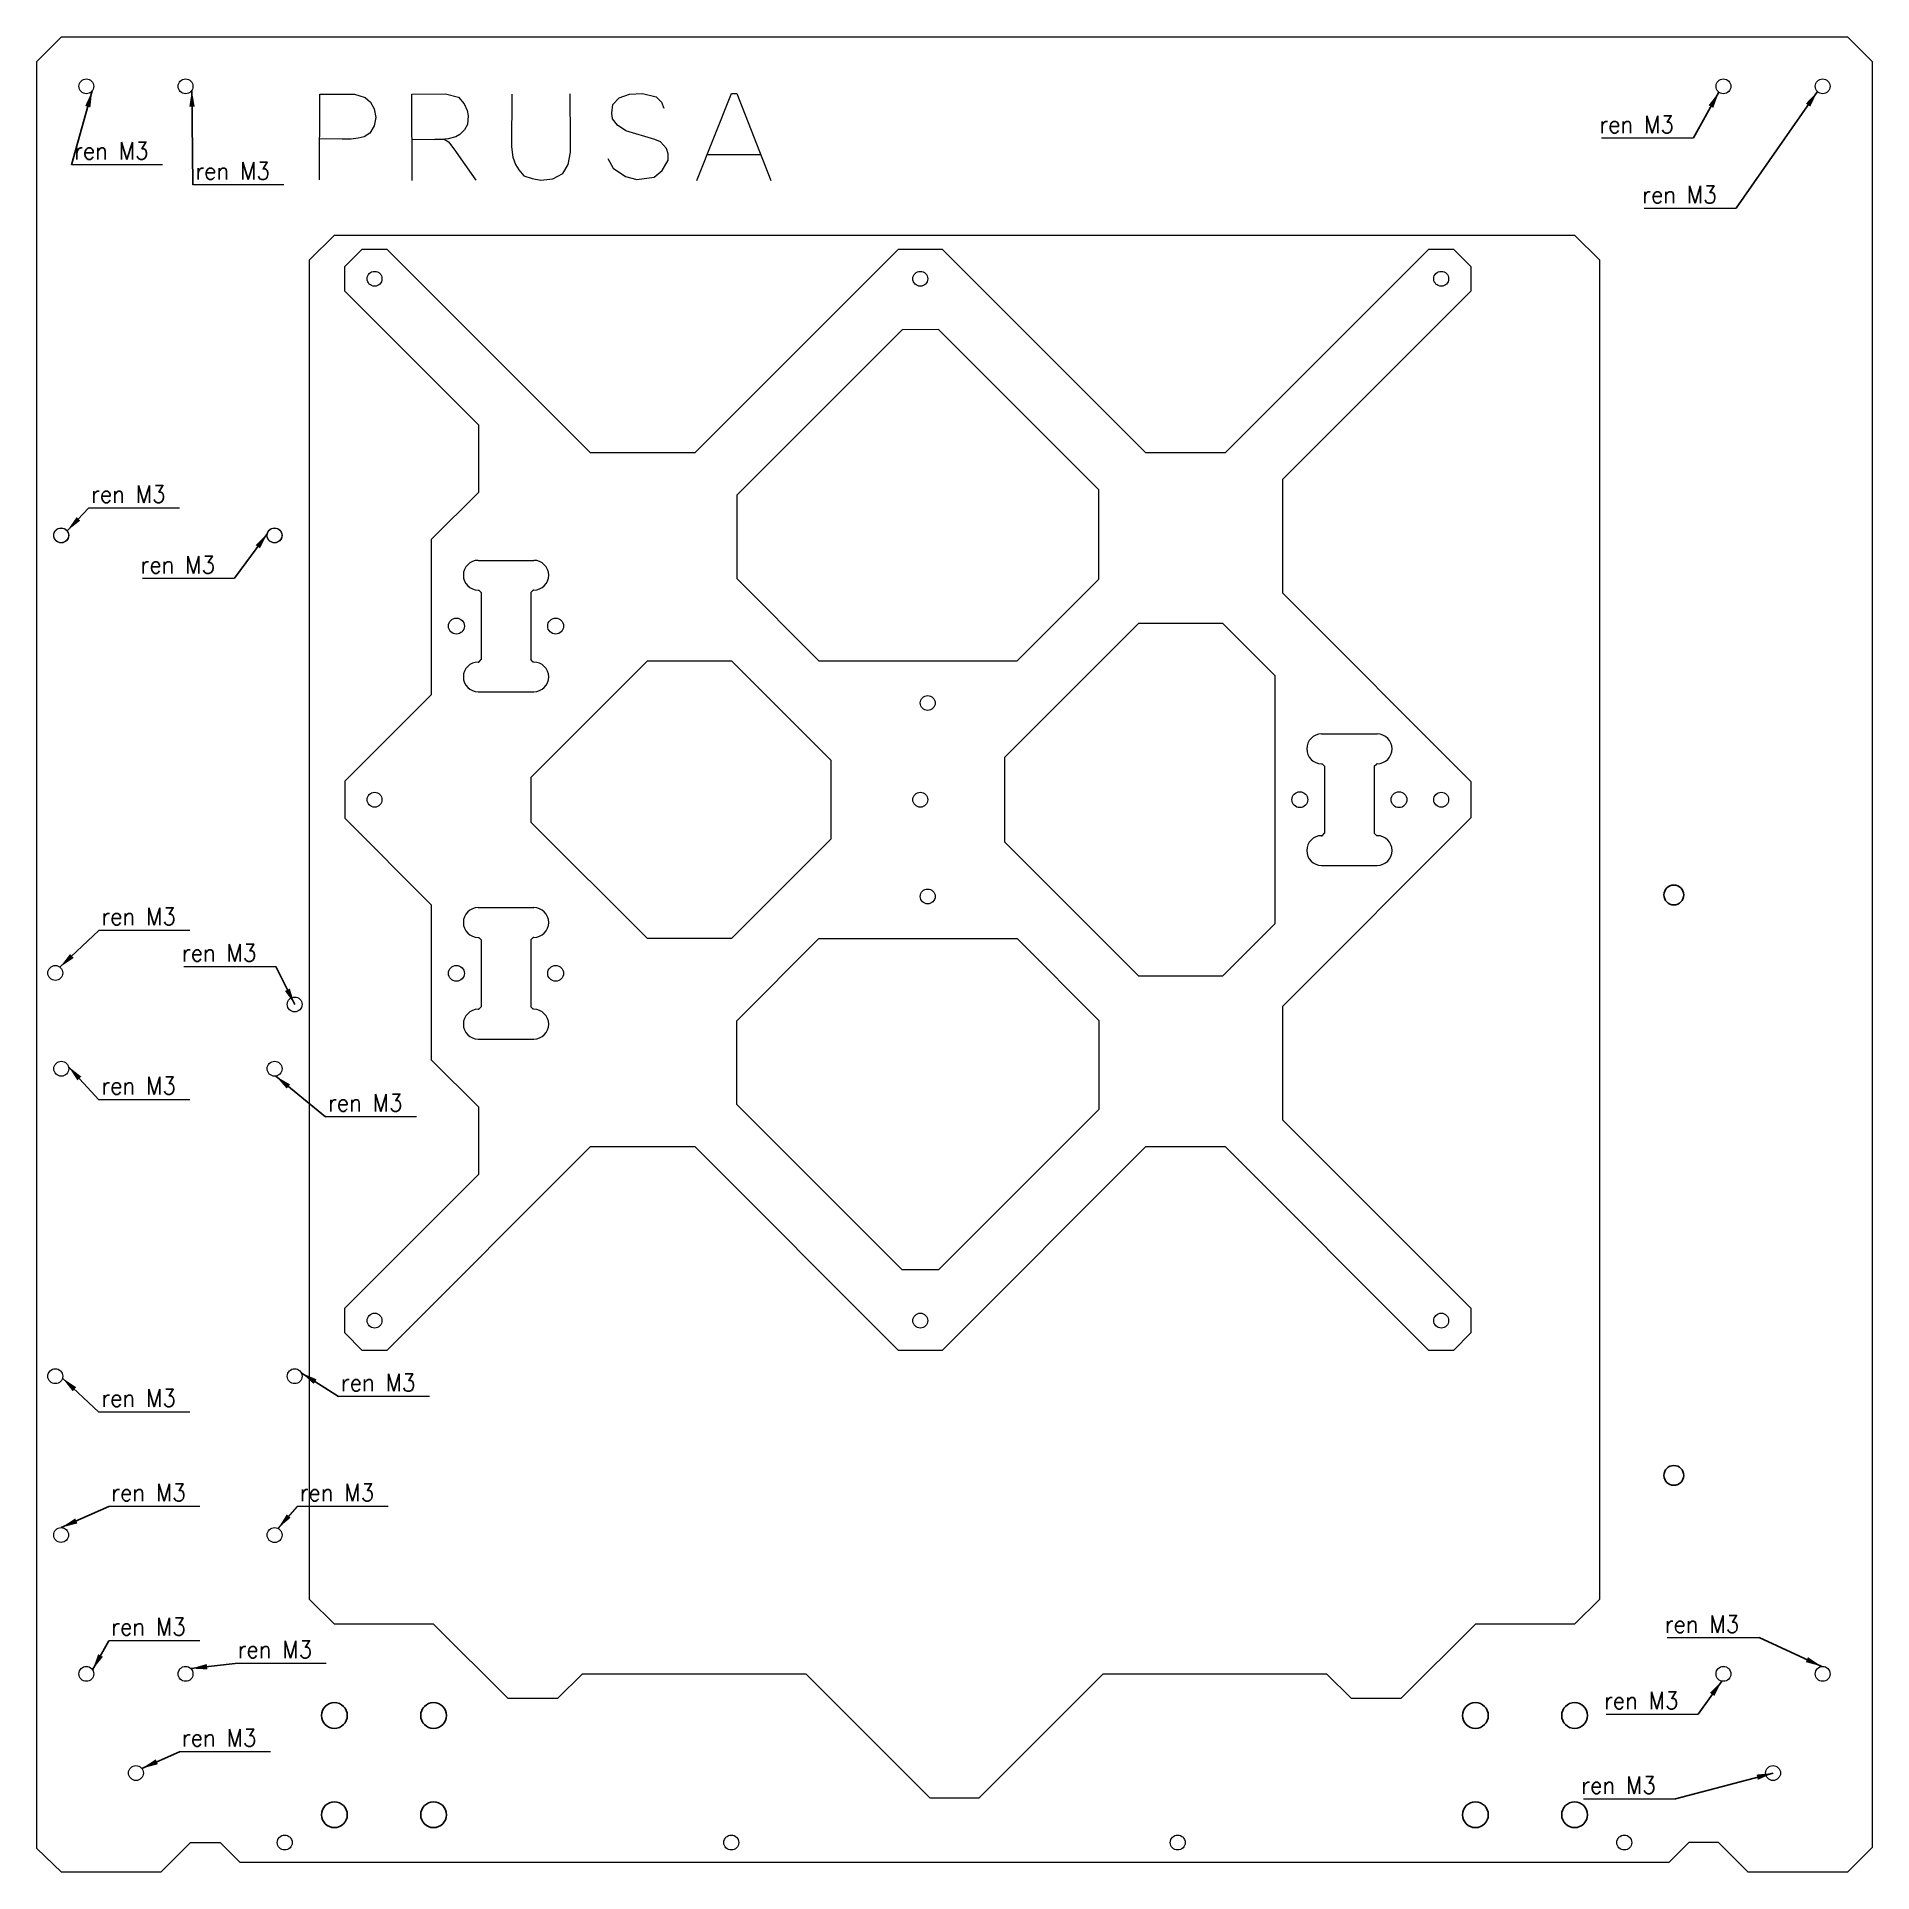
# Model space of a CAD drawing. Header units: millimetres. Extents: x 94 to 464, y 31 to 401.
import ezdxf

# ---------------------------------------------------------------- set-up
doc = ezdxf.new("R2010")
doc.units = ezdxf.units.MM
for name, color, linetype, lineweight, true_color in [('3mm_DIRY', 7, 'Continuous', 15, 0xffffff), ('4mm-DIRY', 18, 'Continuous', 25, 0x000000), ('5mm-DIRY', 18, 'Continuous', 25, 0x000000), ('INSIDE', 7, 'Continuous', 15, 0xffffff), ('KOTY', 9, 'Continuous', 15, 0xc0c0c0), ('M3_ZAVIT', 7, 'Continuous', 15, 0xffffff), ('NAME', 7, 'Continuous', 15, 0xffffff), ('OUTSIDE', 7, 'Continuous', 15, 0xffffff)]:
    doc.layers.add(name, color=color, linetype=linetype, lineweight=lineweight, true_color=true_color)
doc.styles.add('QCADDimTextStyle', font='txt')
doc.styles.add('textstyle17', font='Standard')
doc.styles.add('textstyle49', font='Standard')
doc.styles.add('textstyle50', font='Standard')
doc.styles.add('textstyle58', font='Standard')
doc.dimstyles.new('QCADDimStyle', dxfattribs={"dimtxt": 3.5, "dimasz": 3.302, "dimexe": 1, "dimexo": 1, "dimgap": 1.524, "dimtad": 1, "dimtoh": 1, "dimdec": 4, "dimzin": 0, "dimdsep": 46, "dimtxsty": 'QCADDimTextStyle', "dimcen": 0.09, "dimadec": 0, "dimazin": 0, "dimtfac": 1, "dimtdec": 4, "dimtofl": 0, "dimtmove": 0, "dimatfit": 3, "dimfxl": 1, "dimtolj": 1, "dimtzin": 0, "dimarcsym": 0})

# ---------------------------------------------------------------- blocks, each defined once
blk = doc.blocks.new('SW_NOTE_9')
at = {"layer": 'KOTY', "color": 0}
blk.add_line((-18.54, 0), (0, 0), dxfattribs=at)
at = {"layer": 'KOTY', "color": 0, "insert": (-18.95, 4.52), "char_height": 3.5, "attachment_point": 1, "style": 'textstyle17'}
blk.add_mtext('ren M3', dxfattribs=at)
blk = doc.blocks.new('SW_NOTE_14')
at = {"layer": 'KOTY', "color": 0}
blk.add_line((18.33, 0), (0, 0), dxfattribs=at)
at = {"layer": 'KOTY', "color": 0, "insert": (0.5, 4.58), "char_height": 3.5, "attachment_point": 1, "style": 'textstyle58'}
blk.add_mtext('ren M3', dxfattribs=at)
blk = doc.blocks.new('SW_NOTE_18')
at = {"layer": 'KOTY', "color": 0}
blk.add_line((-18.54, 0), (0, 0), dxfattribs=at)
at = {"layer": 'KOTY', "color": 0, "insert": (-18.97, 4.49), "char_height": 3.5, "attachment_point": 1, "style": 'textstyle50'}
blk.add_mtext('ren M3', dxfattribs=at)
blk = doc.blocks.new('SW_NOTE_19')
at = {"layer": 'KOTY', "color": 0}
blk.add_line((-18.54, 0), (0, 0), dxfattribs=at)
at = {"layer": 'KOTY', "color": 0, "insert": (-19, 4.47), "char_height": 3.5, "attachment_point": 1, "style": 'textstyle49'}
blk.add_mtext('ren M3', dxfattribs=at)

msp = doc.modelspace()

# ---------------------------------------------------------------- linework, layer by layer
at = {"layer": '3mm_DIRY'}
for centre, radius in [((162.5, 352.1), 1.5), ((272.5, 352.1), 1.5), ((377.5, 352.1), 1.5), ((179, 282.1), 1.6), ((199, 282.1), 1.6), ((274, 266.6), 1.5), ((162.5, 247.1), 1.5), ((272.5, 247.1), 1.5), ((349, 247.1), 1.6), ((369, 247.1), 1.6), ((377.5, 247.1), 1.5), ((274, 227.6), 1.5), ((179, 212.1), 1.6), ((199, 212.1), 1.6), ((162.5, 142.1), 1.5), ((272.5, 142.1), 1.5), ((377.5, 142.1), 1.5), ((144.4, 36.9), 1.5), ((234.4, 36.9), 1.5), ((324.4, 36.9), 1.5), ((414.4, 36.9), 1.5)]:
    msp.add_circle(centre, radius, dxfattribs=at)
at = {"layer": '4mm-DIRY'}
for centre in [(424.4, 227.9), (424.4, 110.9)]:
    msp.add_circle(centre, 2, dxfattribs=at)
at = {"layer": '5mm-DIRY'}
for centre in [(154.4, 62.5), (174.4, 62.5), (384.4, 62.5), (404.4, 62.5), (154.4, 42.5), (174.4, 42.5), (384.4, 42.5), (404.4, 42.5)]:
    msp.add_circle(centre, 2.6, dxfattribs=at)
at = {"layer": 'INSIDE'}
for p, q in [((149.4, 355.9), (154.4, 360.9)), ((154.4, 360.9), (404.4, 360.9)), ((404.4, 360.9), (409.4, 355.9)), ((149.4, 85.9), (149.4, 355.9)), ((156.5, 354.59), (160.01, 358.1)), ((160.01, 358.1), (164.99, 358.1)), ((164.99, 358.1), (205.99, 317.1)), ((227.1, 317.1), (268.1, 358.1)), ((268.1, 358.1), (276.9, 358.1)), ((276.9, 358.1), (317.9, 317.1)), ((334.01, 317.1), (375.01, 358.1)), ((375.01, 358.1), (379.99, 358.1)), ((379.99, 358.1), (383.5, 354.59)), ((409.4, 355.9), (409.4, 85.9)), ((156.5, 349.62), (156.5, 354.59)), ((383.5, 354.59), (383.5, 349.62)), ((183.5, 322.62), (156.5, 349.62)), ((383.5, 349.62), (345.5, 311.62)), ((268.82, 341.84), (235.5, 308.52)), ((276.18, 341.85), (268.82, 341.84)), ((308.5, 309.53), (276.18, 341.85)), ((183.5, 309.1), (183.5, 322.62)), ((205.99, 317.1), (227.1, 317.1)), ((317.9, 317.1), (334.01, 317.1)), ((345.5, 311.62), (345.5, 288.77)), ((174, 299.6), (183.5, 309.1)), ((235.5, 308.52), (235.5, 291.67)), ((308.5, 291.59), (308.5, 309.53)), ((174, 268.34), (174, 299.6)), ((183.4, 295.35), (194.6, 295.35)), ((183.4, 289.35), (183.5, 289.35)), ((184, 288.85), (183.5, 289.35)), ((184, 288.85), (184, 275.35)), ((194, 288.85), (194.5, 289.35)), ((194, 288.85), (194, 275.35)), ((194.6, 289.35), (194.5, 289.35)), ((235.5, 291.67), (252.07, 275.1)), ((292.01, 275.1), (308.5, 291.59)), ((345.5, 288.77), (383.5, 250.77)), ((316.51, 282.63), (289.5, 255.62)), ((333.49, 282.63), (316.51, 282.63)), ((344, 272.12), (333.49, 282.63)), ((183.4, 274.85), (183.5, 274.85)), ((183.5, 274.85), (184, 275.35)), ((194.5, 274.85), (194, 275.35)), ((194, 251.6), (217.5, 275.1)), ((194.6, 274.85), (194.5, 274.85)), ((217.5, 275.1), (234.48, 275.1)), ((234.48, 275.1), (254.5, 255.08)), ((252.07, 275.1), (292.01, 275.1)), ((344, 272.12), (344, 222.09)), ((156.5, 250.84), (174, 268.34)), ((183.4, 268.85), (194.6, 268.85)), ((353.4, 260.35), (364.6, 260.35)), ((289.5, 255.62), (289.5, 238.59)), ((194, 251.6), (194, 242.6)), ((254.5, 255.08), (254.5, 239.13)), ((353.4, 254.35), (353.5, 254.35)), ((354, 253.85), (353.5, 254.35)), ((354, 253.85), (354, 240.35)), ((364, 253.85), (364.5, 254.35)), ((364, 253.85), (364, 240.35)), ((364.6, 254.35), (364.5, 254.35)), ((156.5, 250.84), (156.5, 243.36)), ((383.5, 250.77), (383.5, 243.44)), ((174, 225.86), (156.5, 243.36)), ((217.5, 219.1), (194, 242.6)), ((383.5, 243.44), (345.5, 205.44)), ((254.5, 239.13), (234.48, 219.1)), ((289.5, 238.59), (316.51, 211.57)), ((353.4, 239.85), (353.5, 239.85)), ((353.5, 239.85), (354, 240.35)), ((364.5, 239.85), (364, 240.35)), ((364.6, 239.85), (364.5, 239.85)), ((353.4, 233.85), (364.6, 233.85)), ((174, 194.6), (174, 225.86)), ((183.4, 225.35), (194.6, 225.35)), ((333.49, 211.57), (344, 222.09)), ((183.4, 219.35), (183.5, 219.35)), ((184, 218.85), (183.5, 219.35)), ((184, 218.85), (184, 205.35)), ((194, 218.85), (194.5, 219.35)), ((194, 218.85), (194, 205.35)), ((194.6, 219.35), (194.5, 219.35)), ((234.48, 219.1), (217.5, 219.1)), ((235.5, 202.54), (252.07, 219.1)), ((252.07, 219.1), (292.01, 219.1)), ((292.01, 219.1), (308.5, 202.62)), ((316.51, 211.57), (333.49, 211.57)), ((183.4, 204.85), (183.5, 204.85)), ((183.5, 204.85), (184, 205.35)), ((194.5, 204.85), (194, 205.35)), ((194.6, 204.85), (194.5, 204.85)), ((345.5, 205.44), (345.5, 182.59)), ((235.5, 185.69), (235.5, 202.54)), ((308.5, 202.62), (308.5, 184.67)), ((183.4, 198.85), (194.6, 198.85)), ((183.5, 185.1), (174, 194.6)), ((183.5, 171.59), (183.5, 185.1)), ((268.82, 152.37), (235.5, 185.69)), ((308.5, 184.67), (276.18, 152.36)), ((345.5, 182.59), (383.5, 144.59)), ((205.99, 177.1), (164.99, 136.1)), ((227.1, 177.1), (205.99, 177.1)), ((268.1, 136.1), (227.1, 177.1)), ((317.9, 177.1), (276.9, 136.1)), ((334.01, 177.1), (317.9, 177.1)), ((375.01, 136.1), (334.01, 177.1)), ((156.5, 144.59), (183.5, 171.59)), ((276.18, 152.36), (268.82, 152.37)), ((156.5, 139.62), (156.5, 144.59)), ((383.5, 144.59), (383.5, 139.62)), ((160.01, 136.1), (156.5, 139.62)), ((383.5, 139.62), (379.99, 136.1)), ((164.99, 136.1), (160.01, 136.1)), ((276.9, 136.1), (268.1, 136.1)), ((379.99, 136.1), (375.01, 136.1)), ((154.4, 80.9), (149.4, 85.9)), ((409.4, 85.9), (404.4, 80.9)), ((174.4, 80.9), (154.4, 80.9)), ((189.4, 65.9), (174.4, 80.9)), ((384.4, 80.9), (369.4, 65.9)), ((404.4, 80.9), (384.4, 80.9)), ((199.4, 65.9), (204.4, 70.9)), ((204.4, 70.9), (249.4, 70.9)), ((274.4, 45.9), (249.4, 70.9)), ((284.4, 45.9), (309.4, 70.9)), ((309.4, 70.9), (354.4, 70.9)), ((359.4, 65.9), (354.4, 70.9)), ((199.4, 65.9), (189.4, 65.9)), ((369.4, 65.9), (359.4, 65.9)), ((274.4, 45.9), (284.4, 45.9))]:
    msp.add_line(p, q, dxfattribs=at)
for centre, start, end in [((183.4, 292.35), 90, 270), ((194.6, 292.35), 270, 90), ((183.4, 271.85), 90, 270), ((194.6, 271.85), 270, 90), ((353.4, 257.35), 90, 270), ((364.6, 257.35), 270, 90), ((353.4, 236.85), 90, 270), ((364.6, 236.85), 270, 90), ((183.4, 222.35), 90, 270), ((194.6, 222.35), 270, 90), ((183.4, 201.85), 90, 270), ((194.6, 201.85), 270, 90)]:
    msp.add_arc(centre, 3, start, end, dxfattribs=at)
at = {"layer": 'KOTY'}
for p, q in [((104.86, 305.88), (100.53, 301.3)), ((146.9, 104.63), (143.01, 100.21))]:
    msp.add_line(p, q, dxfattribs=at)
for points in [[(100.53, 301.3), (103.16, 303.35), (102.43, 304.05)], [(143.01, 100.21), (145.57, 102.36), (144.81, 103.03)]]:
    msp.add_solid(points, dxfattribs=at)
at = {"layer": 'M3_ZAVIT'}
for centre in [(104.4, 390.9), (124.4, 390.9), (434.4, 390.9), (454.4, 390.9), (99.32, 300.39), (99.35, 300.37), (98.14, 212.18), (146.4, 205.83), (99.35, 192.87), (142.35, 192.87), (98.14, 130.9), (146.4, 130.9), (99.32, 98.89), (142.35, 98.87), (104.4, 70.9), (124.4, 70.9), (434.4, 70.9), (454.4, 70.9), (114.4, 50.9), (444.4, 50.9)]:
    msp.add_circle(centre, 1.5, dxfattribs=at)
at = {"layer": 'M3_ZAVIT', "color": 7, "true_color": 0xffffff}
for centre in [(142.32, 300.39), (142.35, 300.37)]:
    msp.add_circle(centre, 1.5, dxfattribs=at)
at = {"layer": 'NAME'}
for p, q in [((151.43, 372.06), (151.5, 389.31)), ((151.5, 389.31), (158.49, 389.31)), ((158.49, 389.31), (160.64, 388.66)), ((160.64, 388.66), (161.69, 387.68)), ((169.99, 389.31), (176.78, 389.38)), ((170.05, 371.93), (169.99, 389.31)), ((176.78, 389.38), (179.39, 388.72)), ((179.39, 388.72), (180.57, 387.35)), ((190.17, 389.31), (190.11, 378.73)), ((202, 380.1), (201.93, 389.38)), ((210.56, 387.26), (211.81, 388.56)), ((211.81, 388.56), (213.9, 389.35)), ((213.9, 389.35), (216.51, 389.48)), ((216.51, 389.48), (219.25, 388.76)), ((219.25, 388.76), (220.37, 387.71)), ((227.43, 371.93), (234.42, 389.44)), ((234.42, 389.44), (235.53, 389.44)), ((235.53, 389.44), (242.39, 371.93)), ((161.69, 387.68), (162.41, 386.37)), ((162.41, 386.37), (162.73, 384.61)), ((180.57, 387.35), (181.16, 386.04)), ((181.16, 386.04), (181.35, 384.93)), ((181.35, 384.93), (181.22, 383.23)), ((210.3, 385.49), (210.56, 387.26)), ((210.43, 384.32), (210.3, 385.49)), ((220.37, 387.71), (220.82, 386.47)), ((161.56, 381.47), (160.38, 380.75)), ((162.41, 382.91), (161.56, 381.47)), ((162.73, 384.61), (162.41, 382.91)), ((179.72, 381.21), (178.87, 380.69)), ((180.64, 382.12), (179.72, 381.21)), ((181.22, 383.23), (180.64, 382.12)), ((211.48, 383.07), (210.43, 384.32)), ((213.18, 381.96), (211.48, 383.07)), ((218.99, 380.2), (213.18, 381.96)), ((156, 380.23), (151.46, 380.33)), ((157.77, 380.23), (156, 380.23)), ((159.2, 380.42), (157.77, 380.23)), ((160.38, 380.75), (159.2, 380.42)), ((174.62, 380.16), (170.02, 380.13)), ((174.62, 380.16), (176.52, 380.23)), ((175.93, 380.16), (174.62, 380.16)), ((177.37, 380.29), (175.93, 380.16)), ((176.52, 380.23), (177.43, 379.71)), ((178.87, 380.69), (177.37, 380.29)), ((177.43, 379.71), (178.48, 378.33)), ((178.48, 378.33), (182.92, 372)), ((190.11, 378.73), (190.37, 376.64)), ((201.54, 375.13), (202, 377.62)), ((202, 377.62), (202, 380.1)), ((220.17, 379.68), (218.99, 380.2)), ((221.35, 378.37), (220.17, 379.68)), ((221.67, 377.26), (221.35, 378.37)), ((190.37, 376.64), (190.89, 375.13)), ((190.89, 375.13), (191.61, 374.09)), ((191.61, 374.09), (192.61, 372.86)), ((200.43, 373.3), (201.54, 375.13)), ((209.52, 376.34), (210.63, 374.38)), ((210.63, 374.38), (213.05, 372.75)), ((218.86, 372.62), (220.5, 373.93)), ((220.5, 373.93), (221.67, 376.02)), ((221.67, 376.02), (221.67, 377.26)), ((240.36, 377.1), (229.51, 377.09)), ((192.61, 372.86), (194.24, 372.33)), ((194.24, 372.33), (196.05, 372)), ((196.05, 372), (198.41, 372.26)), ((198.41, 372.26), (200.43, 373.3)), ((213.05, 372.75), (215.4, 372.1)), ((215.4, 372.1), (218.86, 372.62))]:
    msp.add_line(p, q, dxfattribs=at)
at = {"layer": 'OUTSIDE'}
for p, q in [((94.4, 395.9), (99.4, 400.9)), ((99.4, 400.9), (459.4, 400.9)), ((459.4, 400.9), (464.4, 395.9)), ((94.4, 35.71), (94.4, 395.9)), ((464.4, 395.9), (464.4, 35.9)), ((99.4, 30.9), (94.4, 35.71)), ((121.4, 32.9), (125.4, 36.9)), ((125.4, 36.9), (131.4, 36.9)), ((131.4, 36.9), (135.4, 32.9)), ((427.4, 36.9), (423.4, 32.9)), ((433.4, 36.9), (427.4, 36.9)), ((437.4, 32.9), (433.4, 36.9)), ((464.4, 35.9), (459.4, 30.9)), ((119.4, 30.9), (99.4, 30.9)), ((121.4, 32.9), (119.4, 30.9)), ((423.4, 32.9), (135.4, 32.9)), ((439.4, 30.9), (437.4, 32.9)), ((459.4, 30.9), (439.4, 30.9))]:
    msp.add_line(p, q, dxfattribs=at)

# ---------------------------------------------------------------- block references
at = {"layer": 'INSIDE'}
for p in [(152.62, 183.2), (155.22, 126.8)]:
    msp.add_blockref('SW_NOTE_14', p, dxfattribs=at)
at = {"layer": 'KOTY'}
for name, p in [('SW_NOTE_18', (428.36, 380.49)), ('SW_NOTE_14', (101.43, 375.08)), ('SW_NOTE_14', (125.88, 371.02)), ('SW_NOTE_18', (436.99, 366.34)), ('SW_NOTE_14', (104.86, 305.88)), ('SW_NOTE_18', (134.29, 291.73)), ('SW_NOTE_14', (106.94, 220.76)), ('SW_NOTE_9', (142.61, 213.48)), ('SW_NOTE_14', (106.94, 186.63)), ('SW_NOTE_14', (106.94, 123.67)), ('SW_NOTE_14', (108.92, 104.63)), ('SW_NOTE_14', (146.9, 104.63)), ('SW_NOTE_14', (108.92, 77.58)), ('SW_NOTE_19', (441.57, 78.2)), ('SW_NOTE_14', (134.41, 73)), ('SW_NOTE_18', (429.29, 62.8)), ('SW_NOTE_14', (123.17, 55.2)), ('SW_NOTE_18', (424.71, 45.73))]:
    msp.add_blockref(name, p, dxfattribs=at)

# ---------------------------------------------------------------- leaders
at = {"layer": 'INSIDE'}
msp.add_leader([(147.74, 131.58), (155.22, 126.8)], dimstyle='QCADDimStyle', dxfattribs=at)
at = {"layer": 'KOTY'}
for points in [[(105.58, 389.97), (101.43, 375.08)], [(125.67, 390.1), (125.88, 371.02)], [(433.48, 389.72), (428.36, 380.49)], [(453.34, 389.83), (436.99, 366.34)], [(140.91, 300.77), (134.29, 291.73)], [(99.09, 213.34), (106.94, 220.76)], [(146.4, 205.83), (142.61, 213.48)], [(100.77, 193.34), (106.94, 186.63)], [(142.58, 191.38), (152.62, 183.2)], [(99.59, 130.52), (106.94, 123.67)], [(99.36, 100.39), (108.92, 104.63)], [(454.22, 72.39), (441.57, 78.2)], [(105.66, 71.72), (108.92, 77.58)], [(125.46, 71.96), (134.41, 73)], [(434.04, 69.44), (429.29, 62.8)], [(115.58, 51.83), (123.17, 55.2)], [(444.4, 50.9), (424.71, 45.73)]]:
    msp.add_leader(points, dimstyle='QCADDimStyle', dxfattribs=at)

doc.saveas('drawing.dxf')
